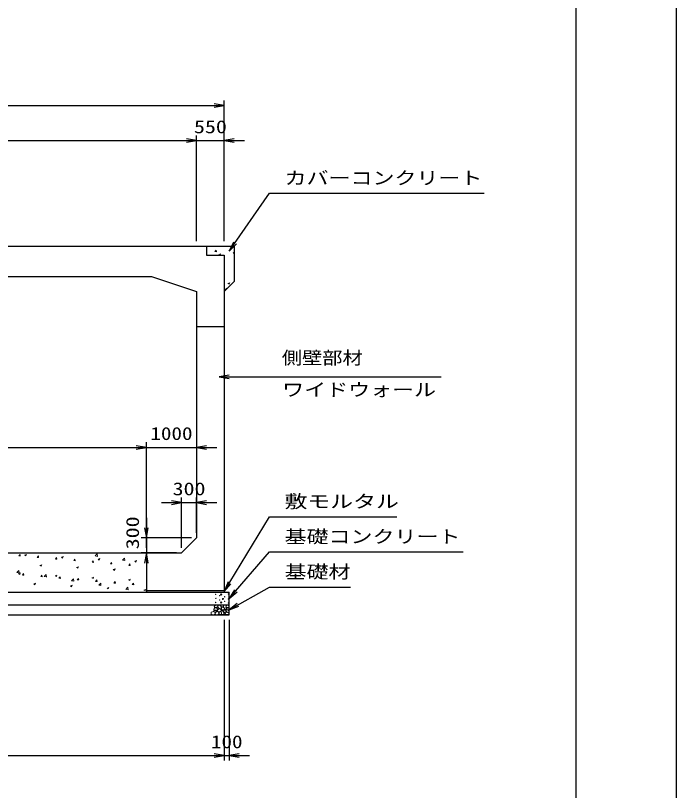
# Model space of a CAD drawing. Units: millimetres at full size. Extents: x 0 to 84100, y 0 to 59400.
# Drawn here: x 70946 to 84100, y 28576 to 43988 of the extents above; entities that cross this region are included whole.
import ezdxf
from ezdxf.enums import TextEntityAlignment as Align

# ---------------------------------------------------------------- set-up
doc = ezdxf.new("R2010")
doc.units = ezdxf.units.MM
for name, color, linetype, lineweight in [('D-DCR-HCHn', 4, 'Continuous', 9), ('D-STR-DIM', 7, 'Continuous', 25), ('D-STR-STRn', 1, 'Continuous', 25), ('D-STR-TXT', 7, 'Continuous', 25), ('D-TTL', 2, 'Continuous', 25)]:
    doc.layers.add(name, color=color, linetype=linetype, lineweight=lineweight)
doc.styles.add('ＭＳ ゴシック', font='')
doc.styles.get('ＭＳ ゴシック').set_extended_font_data('MS Gothic')

# ---------------------------------------------------------------- blocks, each defined once
blk = doc.blocks.new('open_arrow')
at = {"color": 0, "linetype": 'Continuous', "lineweight": -2}
blk.add_lwpolyline([(7.5, 1.25), (0, 0), (7.5, -1.25)], dxfattribs=at)

msp = doc.modelspace()

# ---------------------------------------------------------------- linework, layer by layer
at = {"layer": 'D-DCR-HCHn'}
for p, q in [((74915.225, 39292.378), (74939.715, 39321.565)), ((74945.471, 39290.094), (74939.598, 39321.936)), ((74915.306, 39292.402), (74945.67, 39289.746)), ((74993.264, 39233.255), (75012.915, 39220)), ((74993.275, 39233.191), (75028.845, 39246.845)), ((75019.783, 39220), (75028.805, 39246.888)), ((75279.595, 39260.5), (75300, 39284.818)), ((75279.674, 39260.524), (75300, 39258.746)), ((75296.492, 39028.725), (75300, 39026.359)), ((75296.505, 39028.66), (75300, 39030.002)), ((75113.975, 38524.242), (75153.542, 38565.479)), ((75154.779, 38554.779), (75153.525, 38565.555)), ((75172.888, 38660.349), (75198.157, 38643.304)), ((75172.902, 38660.284), (75208.471, 38673.937)), ((75198.129, 38643.284), (75208.429, 38673.982)), ((75113.906, 38524.416), (75123.005, 38523.005)), ((71012.331, 33242.74), (71036.821, 33271.926)), ((71012.407, 33242.769), (71042.771, 33240.113)), ((71042.529, 33240.484), (71036.656, 33272.327)), ((71128.643, 33256.764), (71153.912, 33239.72)), ((71128.666, 33256.686), (71164.235, 33270.34)), ((71153.878, 33239.699), (71164.179, 33270.397)), ((71376.7, 33210.862), (71401.19, 33240.048)), ((71376.775, 33210.891), (71407.139, 33208.235)), ((71406.897, 33208.604), (71401.024, 33240.447)), ((71741.07, 33178.984), (71765.56, 33208.17)), ((71741.144, 33179.013), (71771.508, 33176.357)), ((71771.265, 33176.723), (71765.391, 33208.566)), ((71858.704, 33216.079), (71883.973, 33199.035)), ((71858.728, 33216.001), (71894.298, 33229.655)), ((71883.94, 33199.014), (71894.24, 33229.712)), ((72105.439, 33147.105), (72129.929, 33176.292)), ((72105.512, 33147.135), (72135.876, 33144.479)), ((72135.632, 33144.843), (72129.759, 33176.686)), ((72469.808, 33115.227), (72494.298, 33144.414)), ((72500, 33112.962), (72494.127, 33144.805)), ((72534.447, 33239.571), (72579.626, 33232.564)), ((72534.525, 33239.381), (72574.092, 33280.618)), ((72579.686, 33232.461), (72574.073, 33280.705)), ((72588.766, 33175.395), (72614.035, 33158.35)), ((72588.791, 33175.316), (72624.36, 33188.97)), ((72614.001, 33158.33), (72624.302, 33189.028)), ((73076.605, 33155.486), (73121.785, 33148.479)), ((73076.683, 33155.296), (73116.25, 33196.534)), ((73121.844, 33148.376), (73116.231, 33196.621)), ((73318.854, 33134.631), (73354.423, 33148.284)), ((73344.063, 33117.645), (73354.363, 33148.343)), ((71431.871, 33052.234), (71457.14, 33035.19)), ((71431.895, 33052.155), (71467.465, 33065.809)), ((71457.107, 33035.168), (71467.407, 33065.866)), ((72161.933, 33011.549), (72187.202, 32994.505)), ((72161.958, 33011.47), (72197.527, 33025.124)), ((72187.168, 32994.484), (72197.469, 33025.182)), ((72469.88, 33115.257), (72500.244, 33112.601)), ((72834.178, 33083.349), (72858.668, 33112.535)), ((72834.248, 33083.379), (72864.612, 33080.722)), ((72864.368, 33081.082), (72858.494, 33112.924)), ((72892.021, 32970.785), (72927.59, 32984.439)), ((72917.23, 32953.799), (72927.53, 32984.497)), ((73198.547, 33051.471), (73223.037, 33080.657)), ((73198.616, 33051.501), (73228.98, 33048.844)), ((73228.735, 33049.201), (73222.862, 33081.044)), ((73318.828, 33134.71), (73344.097, 33117.665)), ((70975.321, 32912.892), (71020.501, 32905.885)), ((70975.4, 32912.698), (71014.968, 32953.935)), ((71005.039, 32888.388), (71030.308, 32871.344)), ((71005.062, 32888.309), (71040.632, 32901.963)), ((71020.561, 32905.779), (71014.948, 32954.023)), ((71030.274, 32871.323), (71040.574, 32902.021)), ((71082.818, 32860.626), (71107.308, 32889.813)), ((71082.893, 32860.656), (71113.257, 32858)), ((71113.012, 32858.37), (71107.139, 32890.213)), ((71447.187, 32828.748), (71471.677, 32857.934)), ((71447.261, 32828.778), (71477.625, 32826.121)), ((71477.38, 32826.49), (71471.506, 32858.333)), ((71517.479, 32828.807), (71562.659, 32821.799)), ((71517.558, 32828.613), (71557.126, 32869.851)), ((71562.719, 32821.694), (71557.107, 32869.939)), ((71735.1, 32847.703), (71760.369, 32830.659)), ((71735.125, 32847.624), (71770.695, 32861.278)), ((71760.335, 32830.638), (71770.636, 32861.336)), ((72891.995, 32970.864), (72917.264, 32953.82)), ((71308.267, 32683.858), (71333.536, 32666.814)), ((71308.292, 32683.778), (71343.862, 32697.432)), ((71333.502, 32666.792), (71343.803, 32697.49)), ((71811.556, 32796.87), (71836.047, 32826.056)), ((71811.629, 32796.9), (71841.993, 32794.243)), ((71841.747, 32794.609), (71835.874, 32826.452)), ((72059.637, 32744.721), (72104.817, 32737.714)), ((72059.716, 32744.528), (72099.284, 32785.766)), ((72104.877, 32737.61), (72099.265, 32785.854)), ((72175.926, 32764.992), (72200.416, 32794.178)), ((72175.997, 32765.022), (72206.361, 32762.365)), ((72206.115, 32762.729), (72200.242, 32794.572)), ((72465.162, 32807.019), (72490.431, 32789.974)), ((72465.188, 32806.939), (72500.757, 32820.593)), ((72490.397, 32789.954), (72500.697, 32820.652)), ((72540.295, 32733.114), (72564.785, 32762.3)), ((72540.366, 32733.144), (72570.73, 32730.487)), ((72570.483, 32730.848), (72564.609, 32762.691)), ((72601.874, 32660.444), (72641.442, 32701.681)), ((72647.035, 32653.525), (72641.423, 32701.77)), ((72904.664, 32701.235), (72929.155, 32730.422)), ((72904.734, 32701.266), (72935.098, 32698.609)), ((72934.85, 32698.968), (72928.977, 32730.81)), ((73195.223, 32766.334), (73220.493, 32749.29)), ((73195.251, 32766.254), (73230.82, 32779.908)), ((73220.458, 32749.269), (73230.759, 32779.967)), ((73269.034, 32669.357), (73293.524, 32698.544)), ((73299.218, 32667.087), (73293.345, 32698.93)), ((72038.329, 32643.173), (72063.598, 32626.129)), ((72038.355, 32643.093), (72073.924, 32656.747)), ((72063.564, 32626.108), (72073.864, 32656.806)), ((72601.796, 32660.636), (72646.975, 32653.628)), ((72768.391, 32602.488), (72793.66, 32585.444)), ((72768.418, 32602.408), (72803.987, 32616.062)), ((72793.625, 32585.423), (72803.926, 32616.121)), ((73143.954, 32576.55), (73189.134, 32569.543)), ((73144.033, 32576.359), (73183.6, 32617.597)), ((73189.193, 32569.441), (73183.581, 32617.685)), ((73269.102, 32669.388), (73299.466, 32666.731)), ((73498.452, 32561.803), (73523.721, 32544.759)), ((73498.48, 32561.723), (73534.05, 32575.377)), ((73523.687, 32544.739), (73533.987, 32575.437))]:
    msp.add_line(p, q, dxfattribs=at)
for points in [[(74967.988, 32229.601), (74974.036, 32235.086), (74975.103, 32240.792), (74971.586, 32253.305), (74961.29, 32267.61), (74938.996, 32266.105), (74917.429, 32255.811), (74902.805, 32235.597), (74904.979, 32222.456), (74911.98, 32215.716), (74923.231, 32213.215), (74939.489, 32217.483), (74960.711, 32224.481)], [(74995.202, 32195.711), (74993.546, 32189.566), (74987.989, 32185.193), (74975.81, 32183.302), (74964.695, 32189.802), (74954.408, 32199.138), (74945.142, 32207.333), (74945.365, 32213.462), (74951.264, 32218.875), (74965.797, 32220.356), (74978.53, 32214.383), (74987.989, 32205.165), (74992.719, 32200.556)], [(75026.553, 32186.214), (75039.311, 32190.569), (75040.575, 32218.678), (75027.488, 32247.359), (75010.552, 32263.536), (74978.597, 32257.032), (74975.867, 32221.913), (74986.184, 32209.876), (75014.261, 32194.301)], [(75091.015, 32208.431), (75102.573, 32180.693), (75093.327, 32169.136), (75065.589, 32169.136), (75054.032, 32173.759), (75042.475, 32189.939), (75042.475, 32203.808), (75054.032, 32222.299), (75067.901, 32224.611)], [(75130.31, 32263.906), (75137.244, 32243.102), (75134.933, 32219.988), (75151.113, 32194.562), (75130.31, 32183.005), (75107.195, 32194.562), (75093.327, 32213.053), (75088.704, 32243.102), (75093.327, 32259.283), (75107.195, 32266.217)], [(75148.802, 32261.594), (75169.605, 32266.217), (75188.096, 32256.971), (75190.408, 32236.168), (75185.785, 32219.988), (75162.67, 32213.053), (75146.49, 32213.053), (75139.556, 32224.611), (75139.556, 32250.037)], [(75192.719, 32203.808), (75199.654, 32183.005), (75190.408, 32169.136), (75167.293, 32166.824), (75151.512, 32173.599), (75158.048, 32189.939), (75153.425, 32199.185), (75162.67, 32208.431), (75176.539, 32213.053)], [(74890.028, 32072.493), (74905.163, 32074.274), (74915.134, 32079.787), (74919.165, 32092.722), (74919.055, 32104.963), (74909.828, 32121.678), (74891.758, 32132.822), (74864.269, 32128.403), (74842.547, 32120.334), (74837.357, 32096.125), (74841.97, 32078.257), (74863.116, 32072.877)], [(74922.403, 32120.331), (74932.105, 32125.079), (74939.11, 32133.822), (74939.281, 32145.084), (74935.058, 32155.627), (74919.811, 32157.625), (74904.946, 32158.018), (74890.519, 32152.512), (74888.151, 32143.273), (74900.46, 32132.195), (74915.445, 32123.15)], [(74906.628, 32161.832), (74901.312, 32166.874), (74894.524, 32175.68), (74892.855, 32183.275), (74896.856, 32197.685), (74910.912, 32208.67), (74931.093, 32207.89), (74958.302, 32193.001), (74967.914, 32180.757), (74964.848, 32166.784), (74955.222, 32160.04), (74946.401, 32159.145), (74932.637, 32159.524), (74919.192, 32161.002)], [(74987.648, 32123.637), (74972.694, 32132.556), (74946.56, 32132.292), (74925.07, 32113.525), (74921.357, 32084.899), (74935.147, 32074.245), (74971.902, 32071.871), (74988.269, 32081.633), (74992.828, 32104.06)], [(74950.029, 32135.265), (74945.817, 32138.446), (74942.314, 32143.505), (74942.19, 32150.431), (74946.586, 32156.067), (74954.231, 32157.977), (74960.644, 32156.179), (74962.296, 32150.442), (74963.104, 32144.835), (74962.119, 32137.456), (74956.025, 32134.127)], [(74986.797, 32129.532), (75022.171, 32136.129), (75037.218, 32148.266), (75041.97, 32167.263), (75027.287, 32181.629), (74998.677, 32189.69), (74977.03, 32176.761), (74963.039, 32159.347), (74966.998, 32141.67)], [(75035.412, 32077.783), (75016.15, 32073.503), (74999.028, 32082.064), (74996.888, 32101.326), (74999.032, 32124.878), (75022.571, 32132.327), (75037.553, 32128.603), (75043.973, 32112.027), (75043.973, 32088.484)], [(75052.534, 32075.643), (75046.114, 32094.905), (75048.254, 32116.308), (75033.272, 32139.85), (75052.534, 32150.551), (75073.937, 32139.85), (75086.778, 32122.728), (75091.059, 32094.905), (75086.778, 32079.924), (75073.937, 32073.503)], [(75056.815, 32150.551), (75046.114, 32159.112), (75050.394, 32165.533), (75065.376, 32165.533), (75071.796, 32163.393), (75076.077, 32154.832), (75069.656, 32148.411)], [(75088.918, 32127.009), (75078.217, 32152.692), (75086.778, 32163.393), (75112.461, 32163.393), (75123.162, 32159.112), (75133.863, 32144.131), (75133.863, 32131.289), (75123.162, 32114.167), (75110.321, 32112.027)], [(75093.199, 32079.924), (75093.199, 32105.606), (75103.9, 32112.027), (75114.601, 32105.606), (75116.741, 32090.625), (75114.601, 32077.783), (75099.619, 32073.503)], [(75125.687, 32183.005), (75137.244, 32173.759), (75132.621, 32166.824), (75116.441, 32166.824), (75109.507, 32169.136), (75104.884, 32178.382), (75111.818, 32185.316)], [(75140.284, 32073.503), (75125.302, 32079.924), (75121.022, 32101.326), (75129.583, 32116.308), (75144.565, 32120.588), (75163.827, 32118.448), (75185.229, 32109.887), (75195.93, 32097.045), (75195.93, 32082.064), (75189.51, 32073.503), (75163.827, 32075.643)], [(75148.845, 32127.009), (75131.723, 32152.692), (75133.863, 32159.112), (75157.406, 32165.533), (75178.808, 32163.393), (75193.79, 32150.551), (75195.93, 32135.57), (75193.79, 32120.588), (75176.668, 32116.308)]]:
    msp.add_lwpolyline(points, close=True, dxfattribs=at)
msp.add_lwpolyline([(75056.568, 32268.547), (75073.907, 32266.446), (75085.742, 32258.701), (75085.374, 32239.819), (75079.486, 32226.087), (75064.975, 32226.185), (75044.893, 32229.153), (75035.201, 32243.689), (75025.918, 32253.492), (75023.116, 32264.345), (75035.901, 32268.547), (75056.918, 32268.547)], dxfattribs=at)
for centre, radius in [((74931.091, 32475.045), 4.5), ((74932.803, 32395.221), 4.5), ((75008.437, 32451.359), 4.5), ((75008.437, 32362.459), 4.5), ((75040.004, 32475.045), 11.25), ((75074.996, 32386.145), 11.25), ((75106.563, 32427.541), 4.5), ((75182.197, 32484.121), 4.5), ((75183.909, 32386.145), 4.5), ((74931.091, 32314.955), 4.5), ((75040.004, 32314.955), 11.25), ((75106.563, 32338.641), 4.5), ((75182.197, 32305.879), 4.5)]:
    msp.add_circle(centre, radius, dxfattribs=at)
at = {"layer": 'D-STR-DIM'}
for p, q in [((75100, 39500), (75100, 42300)), ((61000, 42200), (75100, 42200)), ((61550, 41500), (74550, 41500)), ((74150, 41500), (75500, 41500)), ((74550, 39500), (74550, 41600)), ((74550, 39500), (74550, 41600)), ((75100, 39500), (75100, 41600)), ((73550, 33400), (73550, 35500)), ((73550, 33400), (73550, 35500)), ((62550, 35400), (73550, 35400)), ((73150, 35400), (74950, 35400)), ((74250, 33400), (74250, 34400)), ((74550, 33700), (74550, 34400)), ((73850, 34300), (74950, 34300)), ((73550, 34000), (73550, 32900)), ((74450, 33600), (73450, 33600)), ((74150, 33300), (73450, 33300)), ((75100, 31970), (75100, 29170)), ((75100, 31970), (75100, 29170)), ((75200, 31970), (75200, 29170)), ((61000, 29270), (75100, 29270)), ((74700, 29270), (75600, 29270))]:
    msp.add_line(p, q, dxfattribs=at)
at = {"layer": 'D-STR-STRn'}
for p, q in [((61355, 39400), (74745, 39400)), ((74745, 39400), (74745, 39220)), ((74745, 39400), (75300, 39400)), ((75300, 39400), (75300, 38700)), ((74745, 39220), (75100, 39220)), ((75100, 39220), (75100, 32550)), ((62450, 38800), (73650, 38800)), ((73650, 38800), (74550, 38500)), ((75300, 38700), (75100, 38500)), ((74550, 38500), (74550, 33600)), ((74550, 37800), (75100, 37800)), ((74250, 33300), (74550, 33600)), ((61850, 33300), (74250, 33300)), ((73550, 33300), (73550, 32520)), ((60900, 32520), (75200, 32520)), ((73550, 32550), (75100, 32550)), ((75100, 32550), (75100, 32520)), ((75200, 32070), (75200, 32520)), ((60900, 32270), (75200, 32270)), ((60900, 32070), (75200, 32070))]:
    msp.add_line(p, q, dxfattribs=at)
at = {"layer": 'D-STR-TXT'}
for points in [[(75200, 39300), (76000, 40451.777), (76200, 40451.777), (80270.812, 40451.777)], [(75000, 36800), (75945.788, 36800), (76145.788, 36800), (79415.331, 36800)], [(75100, 32535), (76000, 34020), (76200, 34020), (78533.249, 34020)], [(75200, 32395), (76000, 33320), (76200, 33320), (79851.523, 33320)], [(75200, 32170), (76000, 32620), (76200, 32620), (77614.721, 32620)]]:
    msp.add_lwpolyline(points, dxfattribs=at)
at = {"layer": 'D-TTL'}
for points in [[(0, 0), (84100, 0), (84100, 59400), (0, 59400)], [(2000, 2000), (82100, 2000), (82100, 57400), (2000, 57400)]]:
    msp.add_lwpolyline(points, close=True, dxfattribs=at)

# ---------------------------------------------------------------- block references
at = {"layer": 'D-STR-DIM', "xscale": 26.7, "yscale": 26.7}
for p, rotation in [((75100, 42200), 180), ((74550, 41500), 180), ((74550, 41500), 180), ((73550, 35400), 180), ((73550, 35400), 180), ((74250, 34300), 180), ((73550, 33600), 90), ((73550, 33300), 270), ((75100, 29270), 180), ((75100, 29270), 180)]:
    msp.add_blockref('open_arrow', p, dxfattribs=dict(at, rotation=rotation))
for p in [(75100, 41500), (74550, 35400), (74550, 34300), (75200, 29270)]:
    msp.add_blockref('open_arrow', p, dxfattribs=at)
at = {"layer": 'D-STR-TXT', "xscale": 26.7, "yscale": 26.7}
for p, rotation in [((75200, 39300), 55.2), ((75100, 32535), 58.8), ((75200, 32395), 49.1), ((75200, 32170), 29.4)]:
    msp.add_blockref('open_arrow', p, dxfattribs=dict(at, rotation=rotation))
msp.add_blockref('open_arrow', (75000, 36800), dxfattribs=at)

# ---------------------------------------------------------------- texts
at = {"layer": 'D-STR-DIM', "style": 'ＭＳ ゴシック'}
for s, width, p in [('550', 1.25, (74825, 41775)), ('1000', 1.2, (74050, 35675)), ('300', 1.25, (74400, 34575)), ('100', 1.2, (75150, 29545))]:
    msp.add_text(s, height=256.6, dxfattribs=dict(at, width=width)).set_placement(p, align=Align.MIDDLE_CENTER)
at = {"layer": 'D-STR-DIM', "style": 'ＭＳ ゴシック', "width": 1.25}
msp.add_text('300', height=256.6, rotation=90, dxfattribs=at).set_placement((73275, 33700), align=Align.MIDDLE_CENTER)
at = {"layer": 'D-STR-TXT', "style": 'ＭＳ ゴシック'}
for s, width, p in [('カバーコンクリート', 1.25, (76300, 40551.777)), ('ワイドウォール', 1.25, (76252.895, 36341.371)), ('敷モルタル', 1.3, (76300, 34120)), ('基礎コンクリート', 1.25, (76300, 33420)), ('基礎材', 1.25, (76300, 32720))]:
    msp.add_text(s, height=256.6, dxfattribs=dict(at, width=width)).set_placement(p, align=Align.BOTTOM_LEFT)
at = {"layer": 'D-STR-TXT', "style": 'ＭＳ ゴシック', "width": 1.15}
msp.add_text('側壁部材\u3000\u3000\u3000\u3000', height=256.6, dxfattribs=at).set_placement((76245.788, 37308.629), align=Align.TOP_LEFT)

doc.saveas('drawing.dxf')
